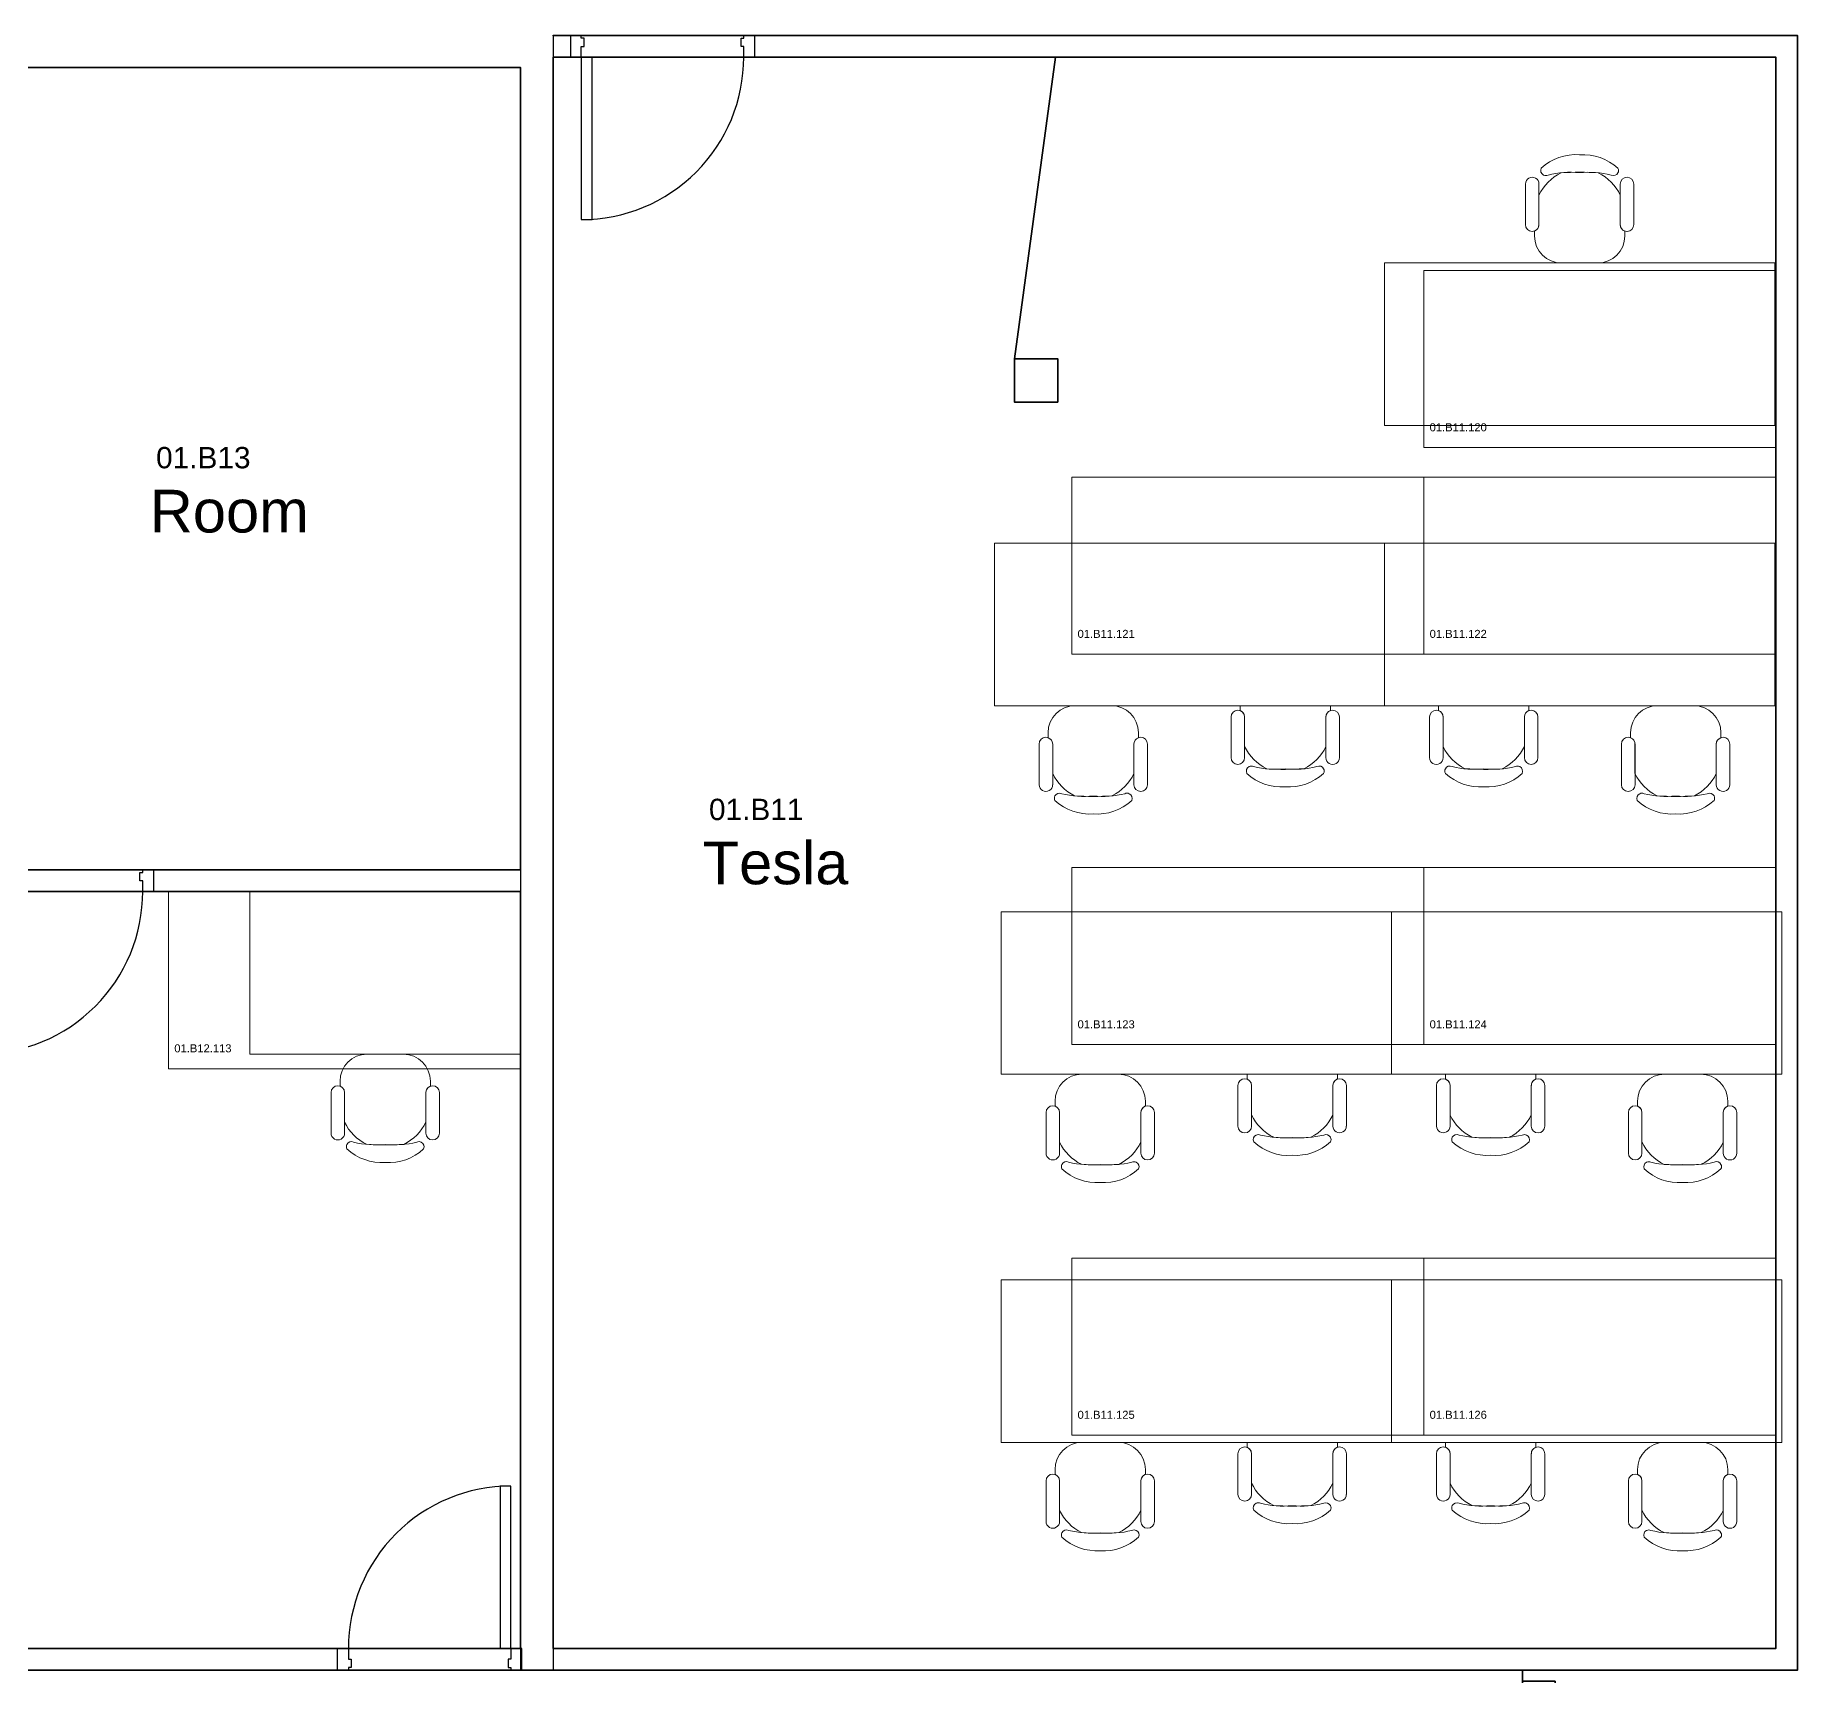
# Model space of a CAD drawing. Header units: millimetres. Extents: x -6.1 to 46.1, y 0 to 48.5.
# Drawn here: x 25.96 to 34.22, y 30.32 to 38.01 of the extents above; entities that cross this region are included whole.
import ezdxf

# ---------------------------------------------------------------- set-up
doc = ezdxf.new("R2010")
doc.units = ezdxf.units.MM
for name, color, linetype in [('PDF_Geometry', 7, 'Continuous'), ('Planon_WPA_Floor', 10, 'Continuous'), ('Planon_WPA_SBlock', 7, 'Continuous')]:
    doc.layers.add(name, color=color, linetype=linetype)
for name, color, linetype, lineweight in [('Planon_WPA_Spoly', 64, 'Continuous', 35), ('Planon_WPA_WPBlock', 5, 'Continuous', 15), ('Planon_WPA_WPPoly', 5, 'Continuous', 15)]:
    doc.layers.add(name, color=color, linetype=linetype, lineweight=lineweight)
doc.styles.add('Arial', font='arial.ttf', dxfattribs={"width": 0.8, "height": 2.5})

# ---------------------------------------------------------------- blocks, each defined once
blk = doc.blocks.new('DFM_Raumstempel')
at = {"linetype": 'Continuous', "style": 'Arial'}
blk.add_attdef('RAUM-ID', (0.0855, 0.3791), '', height=0.1, dxfattribs=at)
at = {"style": 'Arial'}
blk.add_attdef('RAUMBEZEICHNUNG', (0.056, 0.0783), '', height=0.2, dxfattribs=at)
blk = doc.blocks.new('DFM_Arbeitsplatzstempel')
at = {"style": 'Arial'}
for tag, p in [('AP-ID', (0.054, 0.153)), ('AP-BEZEICHNUNG', (0.054, 0.029))]:
    blk.add_attdef(tag, p, '', height=0.075, dxfattribs=at)

msp = doc.modelspace()

# ---------------------------------------------------------------- linework, layer by layer
at = {"lineweight": 9}
for points in [[(32.9384, 37.3099), (32.9384, 37.1198)], [(33.0019, 37.1198), (33.0019, 37.3099)], [(33.3826, 37.3099), (33.3826, 37.1198)], [(33.4464, 37.1198), (33.4464, 37.1198), (33.4464, 37.3099)], [(33.0019, 37.2574), (33.0019, 37.2574), (33.0019, 37.1198)], [(33.3826, 37.1198), (33.3829, 37.1198), (33.3829, 37.2584)], [(32.9811, 37.0898), (32.9811, 37.0669)], [(33.4041, 37.0669), (33.4041, 37.0898)], [(33.1078, 36.9399), (33.1081, 36.9399), (33.2774, 36.9399)]]:
    msp.add_lwpolyline(points, dxfattribs=at)
for centre, radius, start, end in [((33.1811, 37.161), 0.2241, 25.76897, 63.83645), ((32.9703, 37.1196), 0.0316, 269.75434, 0.24566), ((32.9698, 37.1198), 0.0321, 290.59867, 359.87307), ((33.4153, 37.1205), 0.0328, 181.36646, 249.923)]:
    msp.add_arc(centre, radius, start, end, dxfattribs=at)
for centre, major_axis, ratio, start_param, end_param in [((32.9702, 37.3101), (0.0317, -0.0001), 0.994792, 6.279504, 9.433099), ((33.4145, 37.3097), (0.002, -0.0322), 0.988667, 1.515872, 4.644215)]:
    msp.add_ellipse(centre, major_axis=major_axis, ratio=ratio, start_param=start_param, end_param=end_param, dxfattribs=at)
for points, knots in [([(33.1921, 37.3632), (33.2418, 37.3674), (33.2919, 37.3639), (33.3402, 37.3519), (33.3522, 37.3463), (33.3664, 37.3508), (33.372, 37.3625), (33.3755, 37.3692), (33.3755, 37.3769), (33.372, 37.3836), (33.3233, 37.4284), (33.2584, 37.4514), (33.1921, 37.4471), (33.1261, 37.4521), (33.0608, 37.4292), (33.0122, 37.3836), (33.0065, 37.372), (33.0118, 37.3575), (33.0238, 37.3519), (33.0302, 37.3491), (33.0376, 37.3491), (33.0443, 37.3519), (33.0926, 37.3642), (33.1427, 37.3678), (33.1921, 37.3632)], [0, 0, 0, 0, 1, 1, 1, 2, 2, 2, 3, 3, 3, 4, 4, 4, 5, 5, 5, 6, 6, 6, 7, 7, 7, 8, 8, 8, 8]), ([(33.2799, 37.3621), (33.2221, 37.366), (33.1635, 37.3664), (33.1056, 37.3621), (33.0601, 37.3403), (33.0234, 37.3032), (33.0019, 37.2574)], [0, 0, 0, 0, 1, 1, 1, 2, 2, 2, 2]), ([(32.9384, 37.1198), (32.9384, 37.1021), (32.9525, 37.0877), (32.9702, 37.088), (32.9702, 37.088), (32.9702, 37.088), (32.9702, 37.088)], [0, 0, 0, 0, 1, 1, 1, 2, 2, 2, 2]), ([(32.9811, 37.0669), (32.9811, 36.9966), (33.0379, 36.9399), (33.1078, 36.9399), (33.1078, 36.9399), (33.1078, 36.9399), (33.1078, 36.9399)], [0, 0, 0, 0, 1, 1, 1, 2, 2, 2, 2]), ([(33.2774, 36.9399), (33.3473, 36.9399), (33.4041, 36.9966), (33.4041, 37.0669), (33.4041, 37.0669), (33.4041, 37.0669), (33.4041, 37.0669)], [0, 0, 0, 0, 1, 1, 1, 2, 2, 2, 2]), ([(33.3826, 37.1198), (33.3829, 37.1021), (33.397, 37.088), (33.4143, 37.088), (33.4143, 37.088), (33.4143, 37.088), (33.4143, 37.088)], [0, 0, 0, 0, 1, 1, 1, 2, 2, 2, 2]), ([(33.4147, 37.088), (33.432, 37.088), (33.4464, 37.1021), (33.4464, 37.1198), (33.4464, 37.1198), (33.4464, 37.1198), (33.4464, 37.1198)], [0, 0, 0, 0, 1, 1, 1, 2, 2, 2, 2])]:
    msp.add_open_spline(points, degree=3, knots=knots, dxfattribs=at)
at = {"layer": 'PDF_Geometry', "lineweight": 9}
for points in [[(32.2785, 36.9399), (34.1071, 36.9399), (34.1071, 36.1784), (32.2785, 36.1784)], [(30.4499, 35.6265), (32.2785, 35.6265), (32.2785, 34.865), (30.4499, 34.865)], [(32.2785, 35.6265), (34.1071, 35.6265), (34.1071, 34.865), (32.2785, 34.865)], [(26.96, 33.9938), (28.2297, 33.9938), (28.2297, 33.2317), (26.96, 33.2317)], [(30.4823, 33.8994), (32.3109, 33.8994), (32.3109, 33.138), (30.4823, 33.138)], [(32.3109, 33.8994), (34.1395, 33.8994), (34.1395, 33.138), (32.3109, 33.138)], [(30.4823, 32.1734), (32.3109, 32.1734), (32.3109, 31.412), (30.4823, 31.412)], [(32.3109, 32.1734), (34.1395, 32.1734), (34.1395, 31.412), (32.3109, 31.412)]]:
    msp.add_lwpolyline(points, close=True, dxfattribs=at)
for points in [[(30.9978, 34.865), (30.9978, 34.865), (30.8285, 34.865)], [(31.5588, 34.6216), (31.5588, 34.8121)], [(31.6014, 34.8421), (31.6014, 34.865)], [(31.6223, 34.6745), (31.6223, 34.6745), (31.6223, 34.8121)], [(31.6226, 34.8121), (31.6226, 34.6216)], [(32.0033, 34.8121), (32.0033, 34.8121), (32.0033, 34.6735)], [(32.0033, 34.6216), (32.0033, 34.8121)], [(32.0248, 34.865), (32.0248, 34.8421)], [(32.0668, 34.8121), (32.0668, 34.6216)], [(32.4891, 34.8121), (32.4891, 34.6216)], [(32.5311, 34.865), (32.5311, 34.8421)], [(32.5526, 34.8121), (32.5526, 34.8121), (32.5526, 34.6735)], [(32.5526, 34.6216), (32.5526, 34.8121)], [(32.9333, 34.8121), (32.9333, 34.6216)], [(32.9336, 34.6745), (32.9336, 34.6745), (32.9336, 34.8121)], [(32.9545, 34.8421), (32.9545, 34.865)], [(32.9971, 34.6216), (32.9971, 34.8121)], [(33.5581, 34.865), (33.5581, 34.865), (33.7274, 34.865)], [(30.7015, 34.738), (30.7015, 34.7151)], [(31.1248, 34.7151), (31.1248, 34.738)], [(33.4311, 34.7151), (33.4311, 34.738)], [(33.8544, 34.738), (33.8544, 34.7151)], [(30.6595, 34.6851), (30.6595, 34.4946)], [(30.723, 34.6851), (30.723, 34.6851), (30.723, 34.5465)], [(30.723, 34.4946), (30.723, 34.6851)], [(31.1036, 34.6851), (31.1036, 34.4946)], [(31.104, 34.5475), (31.104, 34.5475), (31.104, 34.6851)], [(31.1675, 34.4946), (31.1675, 34.6851)], [(33.3884, 34.4946), (33.3884, 34.6851)], [(33.4519, 34.5475), (33.4519, 34.5475), (33.4519, 34.6851)], [(33.4523, 34.6851), (33.4523, 34.4946)], [(33.8329, 34.6851), (33.8329, 34.6851), (33.8329, 34.5465)], [(33.8329, 34.4946), (33.8329, 34.6851)], [(33.8964, 34.6851), (33.8964, 34.4946)], [(27.6795, 33.2317), (27.6795, 33.2317), (27.5102, 33.2317)], [(27.3832, 33.1047), (27.3832, 33.0817)], [(27.8065, 33.0817), (27.8065, 33.1047)], [(31.0302, 33.138), (31.0302, 33.138), (30.8609, 33.138)], [(31.5912, 32.8945), (31.5912, 33.085)], [(31.6339, 33.115), (31.6339, 33.138)], [(31.6547, 32.9475), (31.6547, 32.9475), (31.6547, 33.085)], [(31.655, 33.085), (31.655, 32.8945)], [(32.0357, 33.085), (32.0357, 33.085), (32.0357, 32.9464)], [(32.0357, 32.8945), (32.0357, 33.085)], [(32.0572, 33.138), (32.0572, 33.115)], [(32.0992, 33.085), (32.0992, 32.8945)], [(32.5215, 33.085), (32.5215, 32.8945)], [(32.5635, 33.138), (32.5635, 33.115)], [(32.585, 33.085), (32.585, 33.085), (32.585, 32.9464)], [(32.585, 32.8945), (32.585, 33.085)], [(32.9657, 33.085), (32.9657, 32.8945)], [(32.966, 32.9475), (32.966, 32.9475), (32.966, 33.085)], [(32.9869, 33.115), (32.9869, 33.138)], [(33.0295, 32.8945), (33.0295, 33.085)], [(33.5905, 33.138), (33.5905, 33.138), (33.7599, 33.138)], [(27.3412, 33.0518), (27.3412, 32.8613)], [(27.4047, 33.0518), (27.4047, 33.0518), (27.4047, 32.9131)], [(27.4047, 32.8613), (27.4047, 33.0518)], [(27.7853, 33.0518), (27.7853, 32.8613)], [(27.7857, 32.9142), (27.7857, 32.9142), (27.7857, 33.0518)], [(27.8492, 32.8613), (27.8492, 33.0518)], [(30.7339, 33.011), (30.7339, 32.988)], [(31.1572, 32.988), (31.1572, 33.011)], [(33.4635, 32.988), (33.4635, 33.011)], [(33.8869, 33.011), (33.8869, 32.988)], [(30.6919, 32.958), (30.6919, 32.7675)], [(30.7554, 32.958), (30.7554, 32.958), (30.7554, 32.8194)], [(30.7554, 32.7675), (30.7554, 32.958)], [(31.136, 32.958), (31.136, 32.7675)], [(31.1364, 32.8205), (31.1364, 32.8205), (31.1364, 32.958)], [(31.1999, 32.7675), (31.1999, 32.958)], [(33.4208, 32.7675), (33.4208, 32.958)], [(33.4843, 32.8205), (33.4843, 32.8205), (33.4843, 32.958)], [(33.4847, 32.958), (33.4847, 32.7675)], [(33.8653, 32.958), (33.8653, 32.958), (33.8653, 32.8194)], [(33.8653, 32.7675), (33.8653, 32.958)], [(33.9288, 32.958), (33.9288, 32.7675)], [(31.0302, 31.412), (31.0302, 31.412), (30.8609, 31.412)], [(31.5912, 31.1686), (31.5912, 31.3591)], [(31.6339, 31.3891), (31.6339, 31.412)], [(31.6547, 31.2215), (31.6547, 31.2215), (31.6547, 31.3591)], [(31.655, 31.3591), (31.655, 31.1686)], [(32.0357, 31.3591), (32.0357, 31.3591), (32.0357, 31.2204)], [(32.0357, 31.1686), (32.0357, 31.3591)], [(32.0572, 31.412), (32.0572, 31.3891)], [(32.0992, 31.3591), (32.0992, 31.1686)], [(32.5215, 31.3591), (32.5215, 31.1686)], [(32.5635, 31.412), (32.5635, 31.3891)], [(32.585, 31.3591), (32.585, 31.3591), (32.585, 31.2204)], [(32.585, 31.1686), (32.585, 31.3591)], [(32.9657, 31.3591), (32.9657, 31.1686)], [(32.966, 31.2215), (32.966, 31.2215), (32.966, 31.3591)], [(32.9869, 31.3891), (32.9869, 31.412)], [(33.0295, 31.1686), (33.0295, 31.3591)], [(33.5905, 31.412), (33.5905, 31.412), (33.7599, 31.412)], [(30.7339, 31.285), (30.7339, 31.2621)], [(31.1572, 31.2621), (31.1572, 31.285)], [(33.4635, 31.2621), (33.4635, 31.285)], [(33.8869, 31.285), (33.8869, 31.2621)], [(30.6919, 31.2321), (30.6919, 31.0416)], [(30.7554, 31.2321), (30.7554, 31.2321), (30.7554, 31.0934)], [(30.7554, 31.0416), (30.7554, 31.2321)], [(31.136, 31.2321), (31.136, 31.0416)], [(31.1364, 31.0945), (31.1364, 31.0945), (31.1364, 31.2321)], [(31.1999, 31.0416), (31.1999, 31.2321)], [(33.4208, 31.0416), (33.4208, 31.2321)], [(33.4843, 31.0945), (33.4843, 31.0945), (33.4843, 31.2321)], [(33.4847, 31.2321), (33.4847, 31.0416)], [(33.8653, 31.2321), (33.8653, 31.2321), (33.8653, 31.0934)], [(33.8653, 31.0416), (33.8653, 31.2321)], [(33.9288, 31.2321), (33.9288, 31.0416)]]:
    msp.add_lwpolyline(points, dxfattribs=at)
for centre, radius, start, end in [((31.5908, 34.812), 0.0318, 0.16202, 89.85147), ((31.5906, 34.8124), 0.0316, 359.46933, 69.97823), ((32.0355, 34.8116), 0.0323, 109.36651, 179.1436), ((32.5204, 34.8116), 0.0323, 0.8564, 70.63349), ((32.9651, 34.812), 0.0318, 90.14853, 179.83798), ((32.9653, 34.8124), 0.0316, 110.02177, 180.53067), ((30.6907, 34.6846), 0.0323, 0.8564, 70.63349), ((31.1355, 34.685), 0.0318, 90.14853, 179.83798), ((31.1356, 34.6854), 0.0316, 110.02177, 180.53067), ((31.8031, 34.7689), 0.2217, 296.08561, 334.50757), ((32.7528, 34.7689), 0.2217, 205.49243, 243.91439), ((33.4205, 34.685), 0.0318, 0.16202, 89.85147), ((33.4203, 34.6854), 0.0316, 359.46933, 69.97823), ((33.8652, 34.6846), 0.0323, 109.36651, 179.1436), ((30.9231, 34.6419), 0.2217, 205.49243, 243.91439), ((33.6328, 34.6419), 0.2217, 296.08561, 334.50757), ((27.3725, 33.0513), 0.0323, 0.8564, 70.63349), ((27.8172, 33.0517), 0.0318, 90.14853, 179.83798), ((27.8173, 33.0521), 0.0316, 110.02177, 180.53067), ((31.6232, 33.085), 0.0318, 0.16202, 89.85147), ((31.623, 33.0853), 0.0316, 359.46933, 69.97823), ((32.0679, 33.0846), 0.0323, 109.36651, 179.1436), ((32.5528, 33.0846), 0.0323, 0.8564, 70.63349), ((32.9975, 33.085), 0.0318, 90.14853, 179.83798), ((32.9977, 33.0853), 0.0316, 110.02177, 180.53067), ((27.6049, 33.0086), 0.2217, 205.49243, 243.91439), ((30.7231, 32.9576), 0.0323, 0.8564, 70.63349), ((31.1679, 32.958), 0.0318, 90.14853, 179.83798), ((31.168, 32.9583), 0.0316, 110.02177, 180.53067), ((31.8355, 33.0418), 0.2217, 296.08561, 334.50757), ((32.7852, 33.0418), 0.2217, 205.49243, 243.91439), ((33.4529, 32.958), 0.0318, 0.16202, 89.85147), ((33.4527, 32.9583), 0.0316, 359.46933, 69.97823), ((33.8976, 32.9576), 0.0323, 109.36651, 179.1436), ((30.9555, 32.9148), 0.2217, 205.49243, 243.91439), ((33.6652, 32.9148), 0.2217, 296.08561, 334.50757), ((31.6232, 31.359), 0.0318, 0.16202, 89.85147), ((31.623, 31.3594), 0.0316, 359.46933, 69.97823), ((32.0679, 31.3586), 0.0323, 109.36651, 179.1436), ((32.5528, 31.3586), 0.0323, 0.8564, 70.63349), ((32.9975, 31.359), 0.0318, 90.14853, 179.83798), ((32.9977, 31.3594), 0.0316, 110.02177, 180.53067), ((30.7231, 31.2316), 0.0323, 0.8564, 70.63349), ((31.1679, 31.232), 0.0318, 90.14853, 179.83798), ((31.168, 31.2324), 0.0316, 110.02177, 180.53067), ((33.4529, 31.232), 0.0318, 0.16202, 89.85147), ((33.4527, 31.2324), 0.0316, 359.46933, 69.97823), ((33.8976, 31.2316), 0.0323, 109.36651, 179.1436), ((31.8355, 31.3159), 0.2217, 296.08561, 334.50757), ((32.7852, 31.3159), 0.2217, 205.49243, 243.91439), ((30.9555, 31.1889), 0.2217, 205.49243, 243.91439), ((33.6652, 31.1889), 0.2217, 296.08561, 334.50757)]:
    msp.add_arc(centre, radius, start, end, dxfattribs=at)
at = {"layer": 'PDF_Geometry', "lineweight": 9, "extrusion": (0, 0, -1)}
for centre in [(32.035, 34.6214), (33.8647, 34.4944), (32.0674, 32.8944), (33.8971, 32.7674), (32.0674, 31.1684), (33.8971, 31.0414)]:
    msp.add_ellipse(centre, major_axis=(-0.0317, 0.0001), ratio=0.994792, start_param=3.133271, end_param=6.286866, dxfattribs=at)
at = {"layer": 'PDF_Geometry', "lineweight": 9}
for centre in [(32.5209, 34.6214), (30.6912, 34.4944), (27.373, 32.8611), (32.5533, 32.8944), (30.7236, 32.7674), (32.5533, 31.1684), (30.7236, 31.0414)]:
    msp.add_ellipse(centre, major_axis=(0.0317, 0.0001), ratio=0.994792, start_param=3.133271, end_param=6.286866, dxfattribs=at)
for points, knots in [([(30.8285, 34.865), (30.7582, 34.865), (30.7015, 34.8082), (30.7015, 34.738), (30.7015, 34.738), (30.7015, 34.738), (30.7015, 34.738)], [0, 0, 0, 0, 1, 1, 1, 2, 2, 2, 2]), ([(31.1248, 34.738), (31.1248, 34.8082), (31.0676, 34.865), (30.9978, 34.865), (30.9978, 34.865), (30.9978, 34.865), (30.9978, 34.865)], [0, 0, 0, 0, 1, 1, 1, 2, 2, 2, 2]), ([(31.5588, 34.8121), (31.5588, 34.8297), (31.5732, 34.8439), (31.5909, 34.8439), (31.5909, 34.8439), (31.5909, 34.8439), (31.5909, 34.8439)], [0, 0, 0, 0, 1, 1, 1, 2, 2, 2, 2]), ([(32.0033, 34.8121), (32.0033, 34.8297), (32.0177, 34.8439), (32.035, 34.8439), (32.035, 34.8439), (32.035, 34.8439), (32.035, 34.8439)], [0, 0, 0, 0, 1, 1, 1, 2, 2, 2, 2]), ([(32.035, 34.8439), (32.0527, 34.8439), (32.0668, 34.8297), (32.0668, 34.8121), (32.0668, 34.8121), (32.0668, 34.8121), (32.0668, 34.8121)], [0, 0, 0, 0, 1, 1, 1, 2, 2, 2, 2]), ([(32.5209, 34.8439), (32.5032, 34.8439), (32.4891, 34.8297), (32.4891, 34.8121), (32.4891, 34.8121), (32.4891, 34.8121), (32.4891, 34.8121)], [0, 0, 0, 0, 1, 1, 1, 2, 2, 2, 2]), ([(32.5526, 34.8121), (32.5526, 34.8297), (32.5382, 34.8439), (32.5209, 34.8439), (32.5209, 34.8439), (32.5209, 34.8439), (32.5209, 34.8439)], [0, 0, 0, 0, 1, 1, 1, 2, 2, 2, 2]), ([(32.9971, 34.8121), (32.9971, 34.8297), (32.9827, 34.8439), (32.965, 34.8439), (32.965, 34.8439), (32.965, 34.8439), (32.965, 34.8439)], [0, 0, 0, 0, 1, 1, 1, 2, 2, 2, 2]), ([(33.4311, 34.738), (33.4311, 34.8082), (33.4883, 34.865), (33.5581, 34.865), (33.5581, 34.865), (33.5581, 34.865), (33.5581, 34.865)], [0, 0, 0, 0, 1, 1, 1, 2, 2, 2, 2]), ([(33.7274, 34.865), (33.7977, 34.865), (33.8544, 34.8082), (33.8544, 34.738), (33.8544, 34.738), (33.8544, 34.738), (33.8544, 34.738)], [0, 0, 0, 0, 1, 1, 1, 2, 2, 2, 2]), ([(30.6912, 34.7169), (30.6736, 34.7169), (30.6595, 34.7027), (30.6595, 34.6851), (30.6595, 34.6851), (30.6595, 34.6851), (30.6595, 34.6851)], [0, 0, 0, 0, 1, 1, 1, 2, 2, 2, 2]), ([(30.723, 34.6851), (30.723, 34.7027), (30.7085, 34.7169), (30.6912, 34.7169), (30.6912, 34.7169), (30.6912, 34.7169), (30.6912, 34.7169)], [0, 0, 0, 0, 1, 1, 1, 2, 2, 2, 2]), ([(31.1675, 34.6851), (31.1675, 34.7027), (31.153, 34.7169), (31.1354, 34.7169), (31.1354, 34.7169), (31.1354, 34.7169), (31.1354, 34.7169)], [0, 0, 0, 0, 1, 1, 1, 2, 2, 2, 2]), ([(31.9006, 34.5697), (31.8424, 34.5655), (31.7842, 34.5655), (31.7263, 34.5694), (31.6805, 34.5916), (31.6441, 34.6287), (31.6223, 34.6745)], [0, 0, 0, 0, 1, 1, 1, 2, 2, 2, 2]), ([(32.6553, 34.5697), (32.7135, 34.5655), (32.7717, 34.5655), (32.8296, 34.5694), (32.8754, 34.5916), (32.9118, 34.6287), (32.9336, 34.6745)], [0, 0, 0, 0, 1, 1, 1, 2, 2, 2, 2]), ([(33.3884, 34.6851), (33.3884, 34.7027), (33.4029, 34.7169), (33.4205, 34.7169), (33.4205, 34.7169), (33.4205, 34.7169), (33.4205, 34.7169)], [0, 0, 0, 0, 1, 1, 1, 2, 2, 2, 2]), ([(33.8329, 34.6851), (33.8329, 34.7027), (33.8474, 34.7169), (33.8647, 34.7169), (33.8647, 34.7169), (33.8647, 34.7169), (33.8647, 34.7169)], [0, 0, 0, 0, 1, 1, 1, 2, 2, 2, 2]), ([(33.8647, 34.7169), (33.8823, 34.7169), (33.8964, 34.7027), (33.8964, 34.6851), (33.8964, 34.6851), (33.8964, 34.6851), (33.8964, 34.6851)], [0, 0, 0, 0, 1, 1, 1, 2, 2, 2, 2]), ([(31.6226, 34.6216), (31.6226, 34.6043), (31.6082, 34.5898), (31.5909, 34.5898), (31.5732, 34.5898), (31.5588, 34.6043), (31.5588, 34.6216)], [0, 0, 0, 0, 1, 1, 1, 2, 2, 2, 2]), ([(31.8128, 34.5687), (31.8625, 34.5641), (31.9126, 34.568), (31.9609, 34.5796), (31.9726, 34.5856), (31.987, 34.5807), (31.9927, 34.569), (31.9959, 34.5623), (31.9959, 34.5546), (31.9927, 34.5479), (31.944, 34.5031), (31.8787, 34.4801), (31.8128, 34.4847), (31.7464, 34.4798), (31.6815, 34.5027), (31.6328, 34.5479), (31.6272, 34.5599), (31.6325, 34.574), (31.6441, 34.5796), (31.6508, 34.5828), (31.6582, 34.5828), (31.6646, 34.5796), (31.7129, 34.5676), (31.763, 34.5641), (31.8128, 34.5687)], [0, 0, 0, 0, 1, 1, 1, 2, 2, 2, 3, 3, 3, 4, 4, 4, 5, 5, 5, 6, 6, 6, 7, 7, 7, 8, 8, 8, 8]), ([(32.7431, 34.5687), (32.6934, 34.5641), (32.6433, 34.568), (32.595, 34.5796), (32.5833, 34.5856), (32.5689, 34.5807), (32.5632, 34.569), (32.56, 34.5623), (32.56, 34.5546), (32.5632, 34.5479), (32.6119, 34.5031), (32.6772, 34.4801), (32.7431, 34.4847), (32.8095, 34.4798), (32.8744, 34.5027), (32.9231, 34.5479), (32.9287, 34.5599), (32.9234, 34.574), (32.9118, 34.5796), (32.9051, 34.5828), (32.8977, 34.5828), (32.8913, 34.5796), (32.843, 34.5676), (32.7929, 34.5641), (32.7431, 34.5687)], [0, 0, 0, 0, 1, 1, 1, 2, 2, 2, 3, 3, 3, 4, 4, 4, 5, 5, 5, 6, 6, 6, 7, 7, 7, 8, 8, 8, 8]), ([(32.9333, 34.6216), (32.9333, 34.6043), (32.9477, 34.5898), (32.965, 34.5898), (32.9827, 34.5898), (32.9971, 34.6043), (32.9971, 34.6216)], [0, 0, 0, 0, 1, 1, 1, 2, 2, 2, 2]), ([(30.8256, 34.4427), (30.8838, 34.4385), (30.942, 34.4385), (30.9999, 34.4424), (31.0458, 34.4646), (31.0821, 34.5017), (31.104, 34.5475)], [0, 0, 0, 0, 1, 1, 1, 2, 2, 2, 2]), ([(31.1036, 34.4946), (31.1036, 34.4773), (31.1181, 34.4628), (31.1354, 34.4628), (31.153, 34.4628), (31.1675, 34.4773), (31.1675, 34.4946)], [0, 0, 0, 0, 1, 1, 1, 2, 2, 2, 2]), ([(33.4523, 34.4946), (33.4523, 34.4773), (33.4378, 34.4628), (33.4205, 34.4628), (33.4029, 34.4628), (33.3884, 34.4773), (33.3884, 34.4946)], [0, 0, 0, 0, 1, 1, 1, 2, 2, 2, 2]), ([(33.7303, 34.4427), (33.6721, 34.4385), (33.6139, 34.4385), (33.556, 34.4424), (33.5101, 34.4646), (33.4738, 34.5017), (33.4519, 34.5475)], [0, 0, 0, 0, 1, 1, 1, 2, 2, 2, 2]), ([(30.9135, 34.4417), (30.8637, 34.4371), (30.8136, 34.441), (30.7653, 34.4526), (30.7537, 34.4586), (30.7392, 34.4537), (30.7336, 34.442), (30.7304, 34.4353), (30.7304, 34.4276), (30.7336, 34.4209), (30.7822, 34.3761), (30.8475, 34.3531), (30.9135, 34.3577), (30.9798, 34.3528), (31.0447, 34.3757), (31.0934, 34.4209), (31.099, 34.4329), (31.0937, 34.447), (31.0821, 34.4526), (31.0754, 34.4558), (31.068, 34.4558), (31.0616, 34.4526), (31.0133, 34.4406), (30.9632, 34.4371), (30.9135, 34.4417)], [0, 0, 0, 0, 1, 1, 1, 2, 2, 2, 3, 3, 3, 4, 4, 4, 5, 5, 5, 6, 6, 6, 7, 7, 7, 8, 8, 8, 8]), ([(33.6424, 34.4417), (33.6922, 34.4371), (33.7423, 34.441), (33.7906, 34.4526), (33.8022, 34.4586), (33.8167, 34.4537), (33.8223, 34.442), (33.8255, 34.4353), (33.8255, 34.4276), (33.8223, 34.4209), (33.7737, 34.3761), (33.7084, 34.3531), (33.6424, 34.3577), (33.5761, 34.3528), (33.5112, 34.3757), (33.4625, 34.4209), (33.4569, 34.4329), (33.4622, 34.447), (33.4738, 34.4526), (33.4805, 34.4558), (33.4879, 34.4558), (33.4943, 34.4526), (33.5426, 34.4406), (33.5927, 34.4371), (33.6424, 34.4417)], [0, 0, 0, 0, 1, 1, 1, 2, 2, 2, 3, 3, 3, 4, 4, 4, 5, 5, 5, 6, 6, 6, 7, 7, 7, 8, 8, 8, 8]), ([(27.5102, 33.2317), (27.44, 33.2317), (27.3832, 33.1749), (27.3832, 33.1047), (27.3832, 33.1047), (27.3832, 33.1047), (27.3832, 33.1047)], [0, 0, 0, 0, 1, 1, 1, 2, 2, 2, 2]), ([(27.8065, 33.1047), (27.8065, 33.1749), (27.7494, 33.2317), (27.6795, 33.2317), (27.6795, 33.2317), (27.6795, 33.2317), (27.6795, 33.2317)], [0, 0, 0, 0, 1, 1, 1, 2, 2, 2, 2]), ([(27.3729, 33.0835), (27.3553, 33.0835), (27.3412, 33.0694), (27.3412, 33.0518), (27.3412, 33.0518), (27.3412, 33.0518), (27.3412, 33.0518)], [0, 0, 0, 0, 1, 1, 1, 2, 2, 2, 2]), ([(27.4047, 33.0518), (27.4047, 33.0694), (27.3902, 33.0835), (27.3729, 33.0835), (27.3729, 33.0835), (27.3729, 33.0835), (27.3729, 33.0835)], [0, 0, 0, 0, 1, 1, 1, 2, 2, 2, 2]), ([(27.8492, 33.0518), (27.8492, 33.0694), (27.8347, 33.0835), (27.8171, 33.0835), (27.8171, 33.0835), (27.8171, 33.0835), (27.8171, 33.0835)], [0, 0, 0, 0, 1, 1, 1, 2, 2, 2, 2]), ([(30.8609, 33.138), (30.7907, 33.138), (30.7339, 33.0812), (30.7339, 33.011), (30.7339, 33.011), (30.7339, 33.011), (30.7339, 33.011)], [0, 0, 0, 0, 1, 1, 1, 2, 2, 2, 2]), ([(31.1572, 33.011), (31.1572, 33.0812), (31.1, 33.138), (31.0302, 33.138), (31.0302, 33.138), (31.0302, 33.138), (31.0302, 33.138)], [0, 0, 0, 0, 1, 1, 1, 2, 2, 2, 2]), ([(31.5912, 33.085), (31.5912, 33.1027), (31.6056, 33.1168), (31.6233, 33.1168), (31.6233, 33.1168), (31.6233, 33.1168), (31.6233, 33.1168)], [0, 0, 0, 0, 1, 1, 1, 2, 2, 2, 2]), ([(32.0357, 33.085), (32.0357, 33.1027), (32.0501, 33.1168), (32.0674, 33.1168), (32.0674, 33.1168), (32.0674, 33.1168), (32.0674, 33.1168)], [0, 0, 0, 0, 1, 1, 1, 2, 2, 2, 2]), ([(32.0674, 33.1168), (32.0851, 33.1168), (32.0992, 33.1027), (32.0992, 33.085), (32.0992, 33.085), (32.0992, 33.085), (32.0992, 33.085)], [0, 0, 0, 0, 1, 1, 1, 2, 2, 2, 2]), ([(32.5533, 33.1168), (32.5356, 33.1168), (32.5215, 33.1027), (32.5215, 33.085), (32.5215, 33.085), (32.5215, 33.085), (32.5215, 33.085)], [0, 0, 0, 0, 1, 1, 1, 2, 2, 2, 2]), ([(32.585, 33.085), (32.585, 33.1027), (32.5706, 33.1168), (32.5533, 33.1168), (32.5533, 33.1168), (32.5533, 33.1168), (32.5533, 33.1168)], [0, 0, 0, 0, 1, 1, 1, 2, 2, 2, 2]), ([(33.0295, 33.085), (33.0295, 33.1027), (33.0151, 33.1168), (32.9974, 33.1168), (32.9974, 33.1168), (32.9974, 33.1168), (32.9974, 33.1168)], [0, 0, 0, 0, 1, 1, 1, 2, 2, 2, 2]), ([(33.4635, 33.011), (33.4635, 33.0812), (33.5207, 33.138), (33.5905, 33.138), (33.5905, 33.138), (33.5905, 33.138), (33.5905, 33.138)], [0, 0, 0, 0, 1, 1, 1, 2, 2, 2, 2]), ([(33.7599, 33.138), (33.8301, 33.138), (33.8869, 33.0812), (33.8869, 33.011), (33.8869, 33.011), (33.8869, 33.011), (33.8869, 33.011)], [0, 0, 0, 0, 1, 1, 1, 2, 2, 2, 2]), ([(27.5074, 32.8094), (27.5656, 32.8052), (27.6238, 32.8052), (27.6816, 32.809), (27.7275, 32.8313), (27.7638, 32.8683), (27.7857, 32.9142)], [0, 0, 0, 0, 1, 1, 1, 2, 2, 2, 2]), ([(30.7236, 32.9898), (30.706, 32.9898), (30.6919, 32.9757), (30.6919, 32.958), (30.6919, 32.958), (30.6919, 32.958), (30.6919, 32.958)], [0, 0, 0, 0, 1, 1, 1, 2, 2, 2, 2]), ([(30.7554, 32.958), (30.7554, 32.9757), (30.7409, 32.9898), (30.7236, 32.9898), (30.7236, 32.9898), (30.7236, 32.9898), (30.7236, 32.9898)], [0, 0, 0, 0, 1, 1, 1, 2, 2, 2, 2]), ([(31.1999, 32.958), (31.1999, 32.9757), (31.1854, 32.9898), (31.1678, 32.9898), (31.1678, 32.9898), (31.1678, 32.9898), (31.1678, 32.9898)], [0, 0, 0, 0, 1, 1, 1, 2, 2, 2, 2]), ([(31.933, 32.8427), (31.8748, 32.8385), (31.8166, 32.8385), (31.7587, 32.8423), (31.7129, 32.8646), (31.6765, 32.9016), (31.6547, 32.9475)], [0, 0, 0, 0, 1, 1, 1, 2, 2, 2, 2]), ([(32.6877, 32.8427), (32.7459, 32.8385), (32.8041, 32.8385), (32.862, 32.8423), (32.9078, 32.8646), (32.9442, 32.9016), (32.966, 32.9475)], [0, 0, 0, 0, 1, 1, 1, 2, 2, 2, 2]), ([(33.4208, 32.958), (33.4208, 32.9757), (33.4353, 32.9898), (33.4529, 32.9898), (33.4529, 32.9898), (33.4529, 32.9898), (33.4529, 32.9898)], [0, 0, 0, 0, 1, 1, 1, 2, 2, 2, 2]), ([(33.8653, 32.958), (33.8653, 32.9757), (33.8798, 32.9898), (33.8971, 32.9898), (33.8971, 32.9898), (33.8971, 32.9898), (33.8971, 32.9898)], [0, 0, 0, 0, 1, 1, 1, 2, 2, 2, 2]), ([(33.8971, 32.9898), (33.9147, 32.9898), (33.9288, 32.9757), (33.9288, 32.958), (33.9288, 32.958), (33.9288, 32.958), (33.9288, 32.958)], [0, 0, 0, 0, 1, 1, 1, 2, 2, 2, 2]), ([(27.7853, 32.8613), (27.7853, 32.844), (27.7998, 32.8295), (27.8171, 32.8295), (27.8347, 32.8295), (27.8492, 32.844), (27.8492, 32.8613)], [0, 0, 0, 0, 1, 1, 1, 2, 2, 2, 2]), ([(31.655, 32.8945), (31.655, 32.8773), (31.6406, 32.8628), (31.6233, 32.8628), (31.6056, 32.8628), (31.5912, 32.8773), (31.5912, 32.8945)], [0, 0, 0, 0, 1, 1, 1, 2, 2, 2, 2]), ([(31.8452, 32.8416), (31.8949, 32.837), (31.945, 32.8409), (31.9933, 32.8526), (32.005, 32.8586), (32.0194, 32.8536), (32.0251, 32.842), (32.0283, 32.8353), (32.0283, 32.8275), (32.0251, 32.8208), (31.9764, 32.776), (31.9111, 32.7531), (31.8452, 32.7577), (31.7788, 32.7527), (31.7139, 32.7757), (31.6652, 32.8208), (31.6596, 32.8328), (31.6649, 32.8469), (31.6765, 32.8526), (31.6832, 32.8557), (31.6907, 32.8557), (31.697, 32.8526), (31.7453, 32.8406), (31.7954, 32.837), (31.8452, 32.8416)], [0, 0, 0, 0, 1, 1, 1, 2, 2, 2, 3, 3, 3, 4, 4, 4, 5, 5, 5, 6, 6, 6, 7, 7, 7, 8, 8, 8, 8]), ([(32.7755, 32.8416), (32.7258, 32.837), (32.6757, 32.8409), (32.6274, 32.8526), (32.6157, 32.8586), (32.6013, 32.8536), (32.5956, 32.842), (32.5924, 32.8353), (32.5924, 32.8275), (32.5956, 32.8208), (32.6443, 32.776), (32.7096, 32.7531), (32.7755, 32.7577), (32.8419, 32.7527), (32.9068, 32.7757), (32.9555, 32.8208), (32.9611, 32.8328), (32.9558, 32.8469), (32.9442, 32.8526), (32.9375, 32.8557), (32.9301, 32.8557), (32.9237, 32.8526), (32.8754, 32.8406), (32.8253, 32.837), (32.7755, 32.8416)], [0, 0, 0, 0, 1, 1, 1, 2, 2, 2, 3, 3, 3, 4, 4, 4, 5, 5, 5, 6, 6, 6, 7, 7, 7, 8, 8, 8, 8]), ([(32.9657, 32.8945), (32.9657, 32.8773), (32.9802, 32.8628), (32.9974, 32.8628), (33.0151, 32.8628), (33.0295, 32.8773), (33.0295, 32.8945)], [0, 0, 0, 0, 1, 1, 1, 2, 2, 2, 2]), ([(27.5952, 32.8083), (27.5455, 32.8038), (27.4954, 32.8076), (27.447, 32.8193), (27.4354, 32.8253), (27.4209, 32.8203), (27.4153, 32.8087), (27.4121, 32.802), (27.4121, 32.7942), (27.4153, 32.7875), (27.464, 32.7427), (27.5292, 32.7198), (27.5952, 32.7244), (27.6615, 32.7194), (27.7264, 32.7424), (27.7751, 32.7875), (27.7808, 32.7995), (27.7755, 32.8136), (27.7638, 32.8193), (27.7571, 32.8225), (27.7497, 32.8225), (27.7434, 32.8193), (27.695, 32.8073), (27.6449, 32.8038), (27.5952, 32.8083)], [0, 0, 0, 0, 1, 1, 1, 2, 2, 2, 3, 3, 3, 4, 4, 4, 5, 5, 5, 6, 6, 6, 7, 7, 7, 8, 8, 8, 8]), ([(30.858, 32.7157), (30.9162, 32.7115), (30.9744, 32.7115), (31.0323, 32.7153), (31.0782, 32.7376), (31.1145, 32.7746), (31.1364, 32.8205)], [0, 0, 0, 0, 1, 1, 1, 2, 2, 2, 2]), ([(31.136, 32.7675), (31.136, 32.7503), (31.1505, 32.7358), (31.1678, 32.7358), (31.1854, 32.7358), (31.1999, 32.7503), (31.1999, 32.7675)], [0, 0, 0, 0, 1, 1, 1, 2, 2, 2, 2]), ([(33.4847, 32.7675), (33.4847, 32.7503), (33.4702, 32.7358), (33.4529, 32.7358), (33.4353, 32.7358), (33.4208, 32.7503), (33.4208, 32.7675)], [0, 0, 0, 0, 1, 1, 1, 2, 2, 2, 2]), ([(33.7627, 32.7157), (33.7045, 32.7115), (33.6463, 32.7115), (33.5884, 32.7153), (33.5425, 32.7376), (33.5062, 32.7746), (33.4843, 32.8205)], [0, 0, 0, 0, 1, 1, 1, 2, 2, 2, 2]), ([(30.9459, 32.7146), (30.8961, 32.71), (30.846, 32.7139), (30.7977, 32.7256), (30.7861, 32.7316), (30.7716, 32.7266), (30.766, 32.715), (30.7628, 32.7083), (30.7628, 32.7005), (30.766, 32.6938), (30.8146, 32.649), (30.8799, 32.6261), (30.9459, 32.6307), (31.0122, 32.6257), (31.0771, 32.6487), (31.1258, 32.6938), (31.1314, 32.7058), (31.1261, 32.7199), (31.1145, 32.7256), (31.1078, 32.7287), (31.1004, 32.7287), (31.094, 32.7256), (31.0457, 32.7136), (30.9956, 32.71), (30.9459, 32.7146)], [0, 0, 0, 0, 1, 1, 1, 2, 2, 2, 3, 3, 3, 4, 4, 4, 5, 5, 5, 6, 6, 6, 7, 7, 7, 8, 8, 8, 8]), ([(33.6748, 32.7146), (33.7246, 32.71), (33.7747, 32.7139), (33.823, 32.7256), (33.8346, 32.7316), (33.8491, 32.7266), (33.8547, 32.715), (33.8579, 32.7083), (33.8579, 32.7005), (33.8547, 32.6938), (33.8061, 32.649), (33.7408, 32.6261), (33.6748, 32.6307), (33.6085, 32.6257), (33.5436, 32.6487), (33.4949, 32.6938), (33.4893, 32.7058), (33.4946, 32.7199), (33.5062, 32.7256), (33.5129, 32.7287), (33.5203, 32.7287), (33.5267, 32.7256), (33.575, 32.7136), (33.6251, 32.71), (33.6748, 32.7146)], [0, 0, 0, 0, 1, 1, 1, 2, 2, 2, 3, 3, 3, 4, 4, 4, 5, 5, 5, 6, 6, 6, 7, 7, 7, 8, 8, 8, 8]), ([(30.8609, 31.412), (30.7907, 31.412), (30.7339, 31.3552), (30.7339, 31.285), (30.7339, 31.285), (30.7339, 31.285), (30.7339, 31.285)], [0, 0, 0, 0, 1, 1, 1, 2, 2, 2, 2]), ([(31.1572, 31.285), (31.1572, 31.3552), (31.1, 31.412), (31.0302, 31.412), (31.0302, 31.412), (31.0302, 31.412), (31.0302, 31.412)], [0, 0, 0, 0, 1, 1, 1, 2, 2, 2, 2]), ([(31.5912, 31.3591), (31.5912, 31.3767), (31.6056, 31.3908), (31.6233, 31.3908), (31.6233, 31.3908), (31.6233, 31.3908), (31.6233, 31.3908)], [0, 0, 0, 0, 1, 1, 1, 2, 2, 2, 2]), ([(32.0357, 31.3591), (32.0357, 31.3767), (32.0501, 31.3908), (32.0674, 31.3908), (32.0674, 31.3908), (32.0674, 31.3908), (32.0674, 31.3908)], [0, 0, 0, 0, 1, 1, 1, 2, 2, 2, 2]), ([(32.0674, 31.3908), (32.0851, 31.3908), (32.0992, 31.3767), (32.0992, 31.3591), (32.0992, 31.3591), (32.0992, 31.3591), (32.0992, 31.3591)], [0, 0, 0, 0, 1, 1, 1, 2, 2, 2, 2]), ([(32.5533, 31.3908), (32.5356, 31.3908), (32.5215, 31.3767), (32.5215, 31.3591), (32.5215, 31.3591), (32.5215, 31.3591), (32.5215, 31.3591)], [0, 0, 0, 0, 1, 1, 1, 2, 2, 2, 2]), ([(32.585, 31.3591), (32.585, 31.3767), (32.5706, 31.3908), (32.5533, 31.3908), (32.5533, 31.3908), (32.5533, 31.3908), (32.5533, 31.3908)], [0, 0, 0, 0, 1, 1, 1, 2, 2, 2, 2]), ([(33.0295, 31.3591), (33.0295, 31.3767), (33.0151, 31.3908), (32.9974, 31.3908), (32.9974, 31.3908), (32.9974, 31.3908), (32.9974, 31.3908)], [0, 0, 0, 0, 1, 1, 1, 2, 2, 2, 2]), ([(33.4635, 31.285), (33.4635, 31.3552), (33.5207, 31.412), (33.5905, 31.412), (33.5905, 31.412), (33.5905, 31.412), (33.5905, 31.412)], [0, 0, 0, 0, 1, 1, 1, 2, 2, 2, 2]), ([(33.7599, 31.412), (33.8301, 31.412), (33.8869, 31.3552), (33.8869, 31.285), (33.8869, 31.285), (33.8869, 31.285), (33.8869, 31.285)], [0, 0, 0, 0, 1, 1, 1, 2, 2, 2, 2]), ([(30.7236, 31.2638), (30.706, 31.2638), (30.6919, 31.2497), (30.6919, 31.2321), (30.6919, 31.2321), (30.6919, 31.2321), (30.6919, 31.2321)], [0, 0, 0, 0, 1, 1, 1, 2, 2, 2, 2]), ([(30.7554, 31.2321), (30.7554, 31.2497), (30.7409, 31.2638), (30.7236, 31.2638), (30.7236, 31.2638), (30.7236, 31.2638), (30.7236, 31.2638)], [0, 0, 0, 0, 1, 1, 1, 2, 2, 2, 2]), ([(31.1999, 31.2321), (31.1999, 31.2497), (31.1854, 31.2638), (31.1678, 31.2638), (31.1678, 31.2638), (31.1678, 31.2638), (31.1678, 31.2638)], [0, 0, 0, 0, 1, 1, 1, 2, 2, 2, 2]), ([(33.4208, 31.2321), (33.4208, 31.2497), (33.4353, 31.2638), (33.4529, 31.2638), (33.4529, 31.2638), (33.4529, 31.2638), (33.4529, 31.2638)], [0, 0, 0, 0, 1, 1, 1, 2, 2, 2, 2]), ([(33.8653, 31.2321), (33.8653, 31.2497), (33.8798, 31.2638), (33.8971, 31.2638), (33.8971, 31.2638), (33.8971, 31.2638), (33.8971, 31.2638)], [0, 0, 0, 0, 1, 1, 1, 2, 2, 2, 2]), ([(33.8971, 31.2638), (33.9147, 31.2638), (33.9288, 31.2497), (33.9288, 31.2321), (33.9288, 31.2321), (33.9288, 31.2321), (33.9288, 31.2321)], [0, 0, 0, 0, 1, 1, 1, 2, 2, 2, 2]), ([(31.933, 31.1167), (31.8748, 31.1125), (31.8166, 31.1125), (31.7587, 31.1164), (31.7129, 31.1386), (31.6765, 31.1756), (31.6547, 31.2215)], [0, 0, 0, 0, 1, 1, 1, 2, 2, 2, 2]), ([(32.6877, 31.1167), (32.7459, 31.1125), (32.8041, 31.1125), (32.862, 31.1164), (32.9078, 31.1386), (32.9442, 31.1756), (32.966, 31.2215)], [0, 0, 0, 0, 1, 1, 1, 2, 2, 2, 2]), ([(30.858, 30.9897), (30.9162, 30.9855), (30.9744, 30.9855), (31.0323, 30.9894), (31.0782, 31.0116), (31.1145, 31.0486), (31.1364, 31.0945)], [0, 0, 0, 0, 1, 1, 1, 2, 2, 2, 2]), ([(31.655, 31.1686), (31.655, 31.1513), (31.6406, 31.1368), (31.6233, 31.1368), (31.6056, 31.1368), (31.5912, 31.1513), (31.5912, 31.1686)], [0, 0, 0, 0, 1, 1, 1, 2, 2, 2, 2]), ([(31.8452, 31.1156), (31.8949, 31.1111), (31.945, 31.1149), (31.9933, 31.1266), (32.005, 31.1326), (32.0194, 31.1276), (32.0251, 31.116), (32.0283, 31.1093), (32.0283, 31.1015), (32.0251, 31.0948), (31.9764, 31.05), (31.9111, 31.0271), (31.8452, 31.0317), (31.7788, 31.0267), (31.7139, 31.0497), (31.6652, 31.0948), (31.6596, 31.1068), (31.6649, 31.1209), (31.6765, 31.1266), (31.6832, 31.1298), (31.6907, 31.1298), (31.697, 31.1266), (31.7453, 31.1146), (31.7954, 31.1111), (31.8452, 31.1156)], [0, 0, 0, 0, 1, 1, 1, 2, 2, 2, 3, 3, 3, 4, 4, 4, 5, 5, 5, 6, 6, 6, 7, 7, 7, 8, 8, 8, 8]), ([(32.7755, 31.1156), (32.7258, 31.1111), (32.6757, 31.1149), (32.6274, 31.1266), (32.6157, 31.1326), (32.6013, 31.1276), (32.5956, 31.116), (32.5924, 31.1093), (32.5924, 31.1015), (32.5956, 31.0948), (32.6443, 31.05), (32.7096, 31.0271), (32.7755, 31.0317), (32.8419, 31.0267), (32.9068, 31.0497), (32.9555, 31.0948), (32.9611, 31.1068), (32.9558, 31.1209), (32.9442, 31.1266), (32.9375, 31.1298), (32.9301, 31.1298), (32.9237, 31.1266), (32.8754, 31.1146), (32.8253, 31.1111), (32.7755, 31.1156)], [0, 0, 0, 0, 1, 1, 1, 2, 2, 2, 3, 3, 3, 4, 4, 4, 5, 5, 5, 6, 6, 6, 7, 7, 7, 8, 8, 8, 8]), ([(32.9657, 31.1686), (32.9657, 31.1513), (32.9802, 31.1368), (32.9974, 31.1368), (33.0151, 31.1368), (33.0295, 31.1513), (33.0295, 31.1686)], [0, 0, 0, 0, 1, 1, 1, 2, 2, 2, 2]), ([(33.7627, 30.9897), (33.7045, 30.9855), (33.6463, 30.9855), (33.5884, 30.9894), (33.5425, 31.0116), (33.5062, 31.0486), (33.4843, 31.0945)], [0, 0, 0, 0, 1, 1, 1, 2, 2, 2, 2]), ([(31.136, 31.0416), (31.136, 31.0243), (31.1505, 31.0098), (31.1678, 31.0098), (31.1854, 31.0098), (31.1999, 31.0243), (31.1999, 31.0416)], [0, 0, 0, 0, 1, 1, 1, 2, 2, 2, 2]), ([(33.4847, 31.0416), (33.4847, 31.0243), (33.4702, 31.0098), (33.4529, 31.0098), (33.4353, 31.0098), (33.4208, 31.0243), (33.4208, 31.0416)], [0, 0, 0, 0, 1, 1, 1, 2, 2, 2, 2]), ([(30.9459, 30.9887), (30.8961, 30.9841), (30.846, 30.9879), (30.7977, 30.9996), (30.7861, 31.0056), (30.7716, 31.0006), (30.766, 30.989), (30.7628, 30.9823), (30.7628, 30.9745), (30.766, 30.9678), (30.8146, 30.923), (30.8799, 30.9001), (30.9459, 30.9047), (31.0122, 30.8998), (31.0771, 30.9227), (31.1258, 30.9678), (31.1314, 30.9798), (31.1261, 30.9939), (31.1145, 30.9996), (31.1078, 31.0028), (31.1004, 31.0028), (31.094, 30.9996), (31.0457, 30.9876), (30.9956, 30.9841), (30.9459, 30.9887)], [0, 0, 0, 0, 1, 1, 1, 2, 2, 2, 3, 3, 3, 4, 4, 4, 5, 5, 5, 6, 6, 6, 7, 7, 7, 8, 8, 8, 8]), ([(33.6748, 30.9887), (33.7246, 30.9841), (33.7747, 30.9879), (33.823, 30.9996), (33.8346, 31.0056), (33.8491, 31.0006), (33.8547, 30.989), (33.8579, 30.9823), (33.8579, 30.9745), (33.8547, 30.9678), (33.8061, 30.923), (33.7408, 30.9001), (33.6748, 30.9047), (33.6085, 30.8998), (33.5436, 30.9227), (33.4949, 30.9678), (33.4893, 30.9798), (33.4946, 30.9939), (33.5062, 30.9996), (33.5129, 31.0028), (33.5203, 31.0028), (33.5267, 30.9996), (33.575, 30.9876), (33.6251, 30.9841), (33.6748, 30.9887)], [0, 0, 0, 0, 1, 1, 1, 2, 2, 2, 3, 3, 3, 4, 4, 4, 5, 5, 5, 6, 6, 6, 7, 7, 7, 8, 8, 8, 8])]:
    msp.add_open_spline(points, degree=3, knots=knots, dxfattribs=at)
at = {"layer": 'Planon_WPA_Floor'}
for points in [[(28.382, 38.0081), (28.382, 30.3449)], [(28.382, 38.006), (28.5139, 38.006)], [(28.4632, 38.006), (28.4632, 37.9045), (28.5139, 37.9045), (28.5139, 37.9553)], [(28.5139, 37.9933), (28.5139, 38.006), (28.4632, 38.006)], [(28.4632, 38.006), (28.4632, 37.9045)], [(28.5139, 37.9553), (28.5266, 37.9553), (28.5266, 37.9933), (28.5139, 37.9933)], [(29.2752, 37.9553), (29.2625, 37.9553), (29.2625, 37.9933), (29.2752, 37.9933)], [(29.3259, 38.006), (29.3259, 37.9045), (29.2752, 37.9045), (29.2752, 37.9553)], [(29.2752, 37.9933), (29.2752, 38.006), (29.3259, 38.006)], [(29.2752, 38.006), (34.214, 38.006)], [(29.3259, 38.006), (29.3259, 37.9045)], [(34.214, 30.3449), (34.214, 38.006)], [(28.382, 37.9045), (28.5647, 37.9045)], [(28.5139, 37.1433), (28.5647, 37.1433), (28.5647, 37.9045), (28.5139, 37.9045), (28.5139, 37.1433)], [(29.2752, 37.9045), (34.1125, 37.9045)], [(34.1125, 30.4464), (34.1125, 37.9045)], [(14.8156, 37.8559), (28.2297, 37.8559)], [(27.0159, 37.8559), (27.0667, 37.8559)], [(27.1174, 37.8559), (27.0667, 37.8559)], [(28.2297, 37.8559), (28.2297, 30.3449), (28.382, 30.3449)], [(30.5439, 36.2877), (30.7469, 36.2877), (30.7469, 36.4907), (30.5439, 36.4907), (30.5439, 36.2877)], [(26.4585, 34.0446), (26.4458, 34.0446), (26.4458, 34.0826), (26.4585, 34.0826)], [(26.5093, 34.0953), (26.5093, 33.9938), (26.4585, 33.9938), (26.4585, 34.0446)], [(26.4585, 34.0826), (26.4585, 34.0953), (26.5093, 34.0953)], [(26.4585, 34.0953), (28.2297, 34.0953)], [(26.5093, 34.0953), (26.5093, 33.9938)], [(26.4585, 33.9938), (28.2297, 33.9938)], [(28.1333, 30.4464), (28.184, 30.4464), (28.184, 31.2076), (28.1333, 31.2076), (28.1333, 30.4464)], [(14.6773, 30.4464), (27.4228, 30.4464)], [(27.372, 30.3449), (27.372, 30.4464), (27.4228, 30.4464), (27.4228, 30.3956)], [(27.372, 30.3449), (27.372, 30.4464)], [(28.1333, 30.4464), (28.2348, 30.4464)], [(28.2348, 30.3449), (28.2348, 30.4464), (28.184, 30.4464), (28.184, 30.3956)], [(28.2348, 30.3449), (28.2348, 30.4464)], [(28.382, 30.4464), (34.1125, 30.4464)], [(27.4228, 30.3576), (27.4228, 30.3449), (27.372, 30.3449)], [(27.4228, 30.3956), (27.4355, 30.3956), (27.4355, 30.3576), (27.4228, 30.3576)], [(28.184, 30.3956), (28.1713, 30.3956), (28.1713, 30.3576), (28.184, 30.3576)], [(28.184, 30.3576), (28.184, 30.3449), (28.2348, 30.3449)], [(18.3969, 30.3449), (27.4228, 30.3449)], [(28.184, 30.3449), (34.214, 30.3449)]]:
    msp.add_lwpolyline(points, dxfattribs=at)
for centre, start, end in [((28.514, 37.9044), 269.99396, 0.00605), ((25.6974, 33.9937), 269.99391, 0.00588), ((28.1839, 30.4465), 89.99396, 180.00604)]:
    msp.add_arc(centre, 0.7612, start, end, dxfattribs=at)
at = {"layer": 'Planon_WPA_Spoly'}
for points in [[(28.382, 38.0081), (28.382, 38.006), (34.214, 38.006), (34.214, 30.3449), (32.925, 30.3449), (32.925, 30.2924), (33.0772, 30.2924), (33.0772, 26.0294), (32.9707, 26.0294), (32.9707, 24.5086), (39.1579, 24.5086)], [(24.9132, 20.7024), (24.9132, 30.3449), (32.9249, 30.3449), (32.9249, 26.0294), (32.9706, 26.0294), (32.9706, 24.0007), (30.7469, 24.3035), (30.5439, 24.3035), (30.5439, 24.1005), (30.7469, 24.1005), (30.7469, 24.3034), (32.9706, 24.0006), (32.9706, 5.9389)]]:
    msp.add_lwpolyline(points, dxfattribs=at)
for points in [[(30.7365, 37.9045), (30.544, 36.4907), (30.7469, 36.4907), (30.7469, 36.2877), (30.5439, 36.2877), (30.5439, 36.4907), (30.7364, 37.9045), (28.382, 37.9045), (28.382, 30.4464), (34.1125, 30.4464), (34.1125, 37.9045)], [(18.5558, 37.8559), (18.3703, 36.4937), (18.5732, 36.4937), (18.5732, 36.2907), (18.3702, 36.2907), (18.3702, 36.4937), (18.5557, 37.8559), (14.8156, 37.8559), (14.8283, 30.4464), (15.6811, 30.4464), (16.1423, 30.4464), (27.4228, 30.4464), (28.184, 30.4464), (28.2297, 30.4464), (28.2297, 33.9938), (23.4465, 33.9938), (23.4465, 37.8559)], [(25.4681, 37.8559), (28.2297, 37.8559), (28.2297, 34.0953), (25.4681, 34.0953)]]:
    msp.add_lwpolyline(points, close=True, dxfattribs=at)
at = {"layer": 'Planon_WPA_WPPoly', "linetype": 'ByBlock'}
for points in [[(32.4625, 36.0745), (34.1125, 36.0745), (34.1125, 36.9045), (32.4625, 36.9045)], [(30.8125, 35.1064), (32.4625, 35.1064), (32.4625, 35.9364), (30.8125, 35.9364)], [(32.4625, 35.1064), (34.1125, 35.1064), (34.1125, 35.9364), (32.4625, 35.9364)], [(30.8125, 33.2764), (32.4625, 33.2764), (32.4625, 34.1064), (30.8125, 34.1064)], [(32.4625, 33.2764), (34.1125, 33.2764), (34.1125, 34.1064), (32.4625, 34.1064)], [(26.5797, 33.1638), (28.2297, 33.1638), (28.2297, 33.9938), (26.5797, 33.9938)], [(30.8125, 31.4464), (32.4625, 31.4464), (32.4625, 32.2764), (30.8125, 32.2764)], [(32.4625, 31.4464), (34.1125, 31.4464), (34.1125, 32.2764), (32.4625, 32.2764)]]:
    msp.add_lwpolyline(points, close=True, dxfattribs=at)

# ---------------------------------------------------------------- block references
at = {"layer": 'Planon_WPA_SBlock'}
for p, values in [((26.4357, 35.5985), {'RAUM-ID': '01.B13', 'RAUMBEZEICHNUNG': 'Room'}), ((29.0267, 33.9498), {'RAUM-ID': '01.B11', 'RAUMBEZEICHNUNG': 'Tesla'})]:
    msp.add_blockref('DFM_Raumstempel', p, dxfattribs=at).add_auto_attribs(values)
at = {"layer": 'Planon_WPA_WPBlock', "xscale": 0.5, "yscale": 0.5, "zscale": 0.5}
for p, values in [((32.4625, 36.0745), {'AP-ID': '01.B11.120'}), ((30.8125, 35.1064), {'AP-ID': '01.B11.121'}), ((32.4625, 35.1064), {'AP-ID': '01.B11.122'}), ((30.8125, 33.2764), {'AP-ID': '01.B11.123'}), ((32.4625, 33.2764), {'AP-ID': '01.B11.124'}), ((26.5797, 33.1638), {'AP-ID': '01.B12.113'}), ((30.8125, 31.4464), {'AP-ID': '01.B11.125'}), ((32.4625, 31.4464), {'AP-ID': '01.B11.126'})]:
    msp.add_blockref('DFM_Arbeitsplatzstempel', p, dxfattribs=at).add_auto_attribs(values)

doc.saveas('drawing.dxf')
